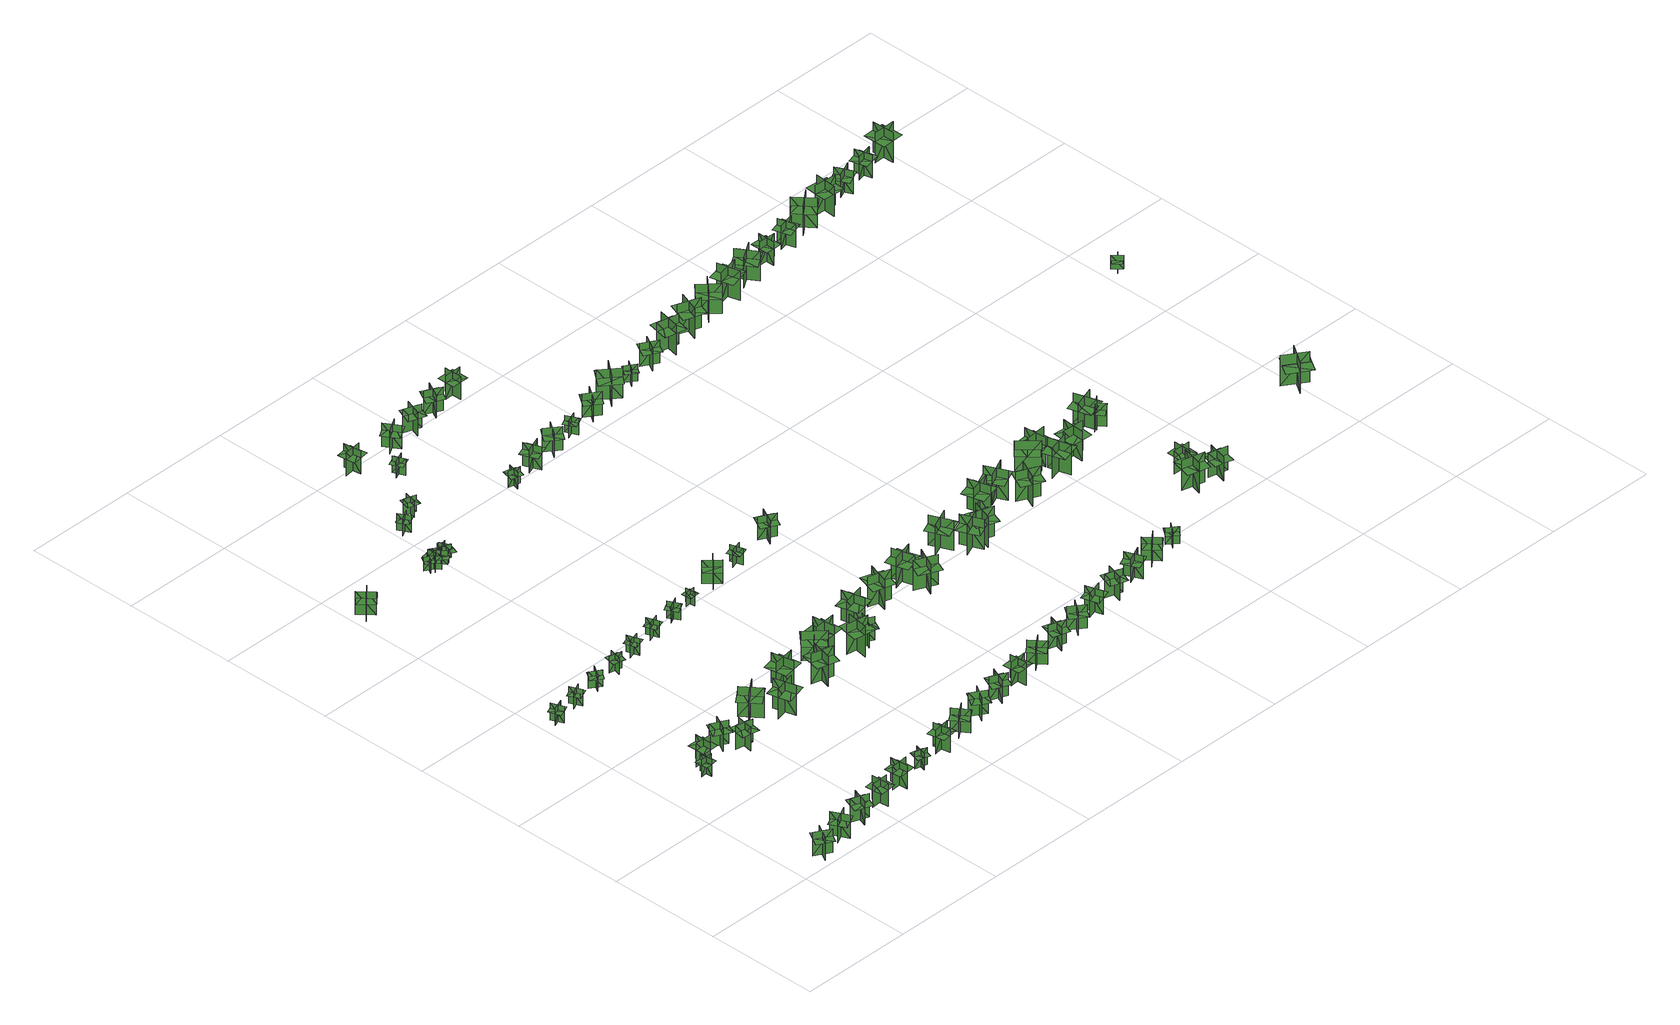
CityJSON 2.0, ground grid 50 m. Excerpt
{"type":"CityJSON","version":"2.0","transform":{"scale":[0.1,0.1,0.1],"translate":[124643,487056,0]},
"CityObjects":{
"tree1":{"type":"SolitaryVegetationObject","geometry":[{"type":"MultiSurface","lod":"1","boundaries":[[[0,1,2]],[[0,2,3]],[[4,5,6]],[[4,6,7]],[[8,9,10]],[[8,10,11]],[[8,11,12]],[[8,12,13]]]}]},
"tree2":{"type":"SolitaryVegetationObject","geometry":[{"type":"MultiSurface","lod":"1","boundaries":[[[14,15,16]],[[14,16,17]],[[18,19,20]],[[18,20,21]],[[22,23,24]],[[22,24,25]],[[22,25,26]],[[22,26,27]]]}]},
"tree3":{"type":"SolitaryVegetationObject","geometry":[{"type":"MultiSurface","lod":"1","boundaries":[[[28,29,30]],[[28,30,31]],[[32,33,34]],[[32,34,35]],[[36,37,38]],[[36,38,39]],[[36,39,40]],[[36,40,41]]]}]},
"tree4":{"type":"SolitaryVegetationObject","geometry":[{"type":"MultiSurface","lod":"1","boundaries":[[[42,43,44]],[[42,44,45]],[[46,47,48]],[[46,48,49]],[[50,51,52]],[[50,52,53]],[[50,53,54]],[[50,54,55]]]}]},
"tree5":{"type":"SolitaryVegetationObject","geometry":[{"type":"MultiSurface","lod":"1","boundaries":[[[56,57,58]],[[56,58,59]],[[60,61,62]],[[60,62,63]],[[64,65,66]],[[64,66,67]],[[64,67,68]],[[64,68,69]]]}]},
"tree6":{"type":"SolitaryVegetationObject","geometry":[{"type":"MultiSurface","lod":"1","boundaries":[[[70,71,72]],[[70,72,73]],[[74,75,76]],[[74,76,77]],[[78,79,80]],[[78,80,81]],[[78,81,82]],[[78,82,83]]]}]},
"tree7":{"type":"SolitaryVegetationObject","geometry":[{"type":"MultiSurface","lod":"1","boundaries":[[[84,85,86]],[[84,86,87]],[[88,89,90]],[[88,90,91]],[[92,93,94]],[[92,94,95]],[[92,95,96]],[[92,96,97]]]}]},
"tree8":{"type":"SolitaryVegetationObject","geometry":[{"type":"MultiSurface","lod":"1","boundaries":[[[98,99,100]],[[98,100,101]],[[102,103,104]],[[102,104,105]],[[106,107,108]],[[106,108,109]],[[106,109,110]],[[106,110,111]]]}]},
"tree9":{"type":"SolitaryVegetationObject","geometry":[{"type":"MultiSurface","lod":"1","boundaries":[[[112,113,114]],[[112,114,115]],[[116,117,118]],[[116,118,119]],[[120,121,122]],[[120,122,123]],[[120,123,124]],[[120,124,125]]]}]},
"tree10":{"type":"SolitaryVegetationObject","geometry":[{"type":"MultiSurface","lod":"1","boundaries":[[[126,127,128]],[[126,128,129]],[[130,131,132]],[[130,132,133]],[[134,135,136]],[[134,136,137]],[[134,137,138]],[[134,138,139]]]}]},
"tree11":{"type":"SolitaryVegetationObject","geometry":[{"type":"MultiSurface","lod":"1","boundaries":[[[140,141,142]],[[140,142,143]],[[144,145,146]],[[144,146,147]],[[148,149,150]],[[148,150,151]],[[148,151,152]],[[148,152,153]]]}]},
"tree12":{"type":"SolitaryVegetationObject","geometry":[{"type":"MultiSurface","lod":"1","boundaries":[[[154,155,156]],[[154,156,157]],[[158,159,160]],[[158,160,161]],[[162,163,164]],[[162,164,165]],[[162,165,166]],[[162,166,167]]]}]},
"tree13":{"type":"SolitaryVegetationObject","geometry":[{"type":"MultiSurface","lod":"1","boundaries":[[[168,169,170]],[[168,170,171]],[[172,173,174]],[[172,174,175]],[[176,177,178]],[[176,178,179]],[[176,179,180]],[[176,180,181]]]}]},
"tree14":{"type":"SolitaryVegetationObject","geometry":[{"type":"MultiSurface","lod":"1","boundaries":[[[182,183,184]],[[182,184,185]],[[186,187,188]],[[186,188,189]],[[190,191,192]],[[190,192,193]],[[190,193,194]],[[190,194,195]]]}]},
"tree15":{"type":"SolitaryVegetationObject","geometry":[{"type":"MultiSurface","lod":"1","boundaries":[[[196,197,198]],[[196,198,199]],[[200,201,202]],[[200,202,203]],[[204,205,206]],[[204,206,207]],[[204,207,208]],[[204,208,209]]]}]},
"tree16":{"type":"SolitaryVegetationObject","geometry":[{"type":"MultiSurface","lod":"1","boundaries":[[[210,211,212]],[[210,212,213]],[[214,215,216]],[[214,216,217]],[[218,219,220]],[[218,220,221]],[[218,221,222]],[[218,222,223]]]}]},
"tree17":{"type":"SolitaryVegetationObject","geometry":[{"type":"MultiSurface","lod":"1","boundaries":[[[224,225,226]],[[224,226,227]],[[228,229,230]],[[228,230,231]],[[232,233,234]],[[232,234,235]],[[232,235,236]],[[232,236,237]]]}]},
"tree18":{"type":"SolitaryVegetationObject","geometry":[{"type":"MultiSurface","lod":"1","boundaries":[[[238,239,240]],[[238,240,241]],[[242,243,244]],[[242,244,245]],[[246,247,248]],[[246,248,249]],[[246,249,250]],[[246,250,251]]]}]},
"tree19":{"type":"SolitaryVegetationObject","geometry":[{"type":"MultiSurface","lod":"1","boundaries":[[[252,253,254]],[[252,254,255]],[[256,257,258]],[[256,258,259]],[[260,261,262]],[[260,262,263]],[[260,263,264]],[[260,264,265]]]}]},
"tree20":{"type":"SolitaryVegetationObject","geometry":[{"type":"MultiSurface","lod":"1","boundaries":[[[266,267,268]],[[266,268,269]],[[270,271,272]],[[270,272,273]],[[274,275,276]],[[274,276,277]],[[274,277,278]],[[274,278,279]]]}]},
"tree21":{"type":"SolitaryVegetationObject","geometry":[{"type":"MultiSurface","lod":"1","boundaries":[[[280,281,282]],[[280,282,283]],[[284,285,286]],[[284,286,287]],[[288,289,290]],[[288,290,291]],[[288,291,292]],[[288,292,293]]]}]},
"tree22":{"type":"SolitaryVegetationObject","geometry":[{"type":"MultiSurface","lod":"1","boundaries":[[[294,295,296]],[[294,296,297]],[[298,299,300]],[[298,300,301]],[[302,303,304]],[[302,304,305]],[[302,305,306]],[[302,306,307]]]}]},
"tree23":{"type":"SolitaryVegetationObject","geometry":[{"type":"MultiSurface","lod":"1","boundaries":[[[308,309,310]],[[308,310,311]],[[312,313,314]],[[312,314,315]],[[316,317,318]],[[316,318,319]],[[316,319,320]],[[316,320,321]]]}]},
"tree24":{"type":"SolitaryVegetationObject","geometry":[{"type":"MultiSurface","lod":"1","boundaries":[[[322,323,324]],[[322,324,325]],[[326,327,328]],[[326,328,329]],[[330,331,332]],[[330,332,333]],[[330,333,334]],[[330,334,335]]]}]},
"tree25":{"type":"SolitaryVegetationObject","geometry":[{"type":"MultiSurface","lod":"1","boundaries":[[[336,337,338]],[[336,338,339]],[[340,341,342]],[[340,342,343]],[[344,345,346]],[[344,346,347]],[[344,347,348]],[[344,348,349]]]}]},
"tree26":{"type":"SolitaryVegetationObject","geometry":[{"type":"MultiSurface","lod":"1","boundaries":[[[350,351,352]],[[350,352,353]],[[354,355,356]],[[354,356,357]],[[358,359,360]],[[358,360,361]],[[358,361,362]],[[358,362,363]]]}]},
"tree27":{"type":"SolitaryVegetationObject","geometry":[{"type":"MultiSurface","lod":"1","boundaries":[[[364,365,366]],[[364,366,367]],[[368,369,370]],[[368,370,371]],[[372,373,374]],[[372,374,375]],[[372,375,376]],[[372,376,377]]]}]},
"tree28":{"type":"SolitaryVegetationObject","geometry":[{"type":"MultiSurface","lod":"1","boundaries":[[[378,379,380]],[[378,380,381]],[[382,383,384]],[[382,384,385]],[[386,387,388]],[[386,388,389]],[[386,389,390]],[[386,390,391]]]}]},
"tree29":{"type":"SolitaryVegetationObject","geometry":[{"type":"MultiSurface","lod":"1","boundaries":[[[392,393,394]],[[392,394,395]],[[396,397,398]],[[396,398,399]],[[400,401,402]],[[400,402,403]],[[400,403,404]],[[400,404,405]]]}]},
"tree30":{"type":"SolitaryVegetationObject","geometry":[{"type":"MultiSurface","lod":"1","boundaries":[[[406,407,408]],[[406,408,409]],[[410,411,412]],[[410,412,413]],[[414,415,416]],[[414,416,417]],[[414,417,418]],[[414,418,419]]]}]},
"tree31":{"type":"SolitaryVegetationObject","geometry":[{"type":"MultiSurface","lod":"1","boundaries":[[[420,421,422]],[[420,422,423]],[[424,425,426]],[[424,426,427]],[[428,429,430]],[[428,430,431]],[[428,431,432]],[[428,432,433]]]}]},
"tree32":{"type":"SolitaryVegetationObject","geometry":[{"type":"MultiSurface","lod":"1","boundaries":[[[434,435,436]],[[434,436,437]],[[438,439,440]],[[438,440,441]],[[442,443,444]],[[442,444,445]],[[442,445,446]],[[442,446,447]]]}]},
"tree33":{"type":"SolitaryVegetationObject","geometry":[{"type":"MultiSurface","lod":"1","boundaries":[[[448,449,450]],[[448,450,451]],[[452,453,454]],[[452,454,455]],[[456,457,458]],[[456,458,459]],[[456,459,460]],[[456,460,461]]]}]},
"tree34":{"type":"SolitaryVegetationObject","geometry":[{"type":"MultiSurface","lod":"1","boundaries":[[[462,463,464]],[[462,464,465]],[[466,467,468]],[[466,468,469]],[[470,471,472]],[[470,472,473]],[[470,473,474]],[[470,474,475]]]}]},
"tree35":{"type":"SolitaryVegetationObject","geometry":[{"type":"MultiSurface","lod":"1","boundaries":[[[476,477,478]],[[476,478,479]],[[480,481,482]],[[480,482,483]],[[484,485,486]],[[484,486,487]],[[484,487,488]],[[484,488,489]]]}]},
"tree36":{"type":"SolitaryVegetationObject","geometry":[{"type":"MultiSurface","lod":"1","boundaries":[[[490,491,492]],[[490,492,493]],[[494,495,496]],[[494,496,497]],[[498,499,500]],[[498,500,501]],[[498,501,502]],[[498,502,503]]]}]},
"tree37":{"type":"SolitaryVegetationObject","geometry":[{"type":"MultiSurface","lod":"1","boundaries":[[[504,505,506]],[[504,506,507]],[[508,509,510]],[[508,510,511]],[[512,513,514]],[[512,514,515]],[[512,515,516]],[[512,516,517]]]}]},
"tree38":{"type":"SolitaryVegetationObject","geometry":[{"type":"MultiSurface","lod":"1","boundaries":[[[518,519,520]],[[518,520,521]],[[522,523,524]],[[522,524,525]],[[526,527,528]],[[526,528,529]],[[526,529,530]],[[526,530,531]]]}]},
"tree39":{"type":"SolitaryVegetationObject","geometry":[{"type":"MultiSurface","lod":"1","boundaries":[[[532,533,534]],[[532,534,535]],[[536,537,538]],[[536,538,539]],[[540,541,542]],[[540,542,543]],[[540,543,544]],[[540,544,545]]]}]},
"tree40":{"type":"SolitaryVegetationObject","geometry":[{"type":"MultiSurface","lod":"1","boundaries":[[[546,547,548]],[[546,548,549]],[[550,551,552]],[[550,552,553]],[[554,555,556]],[[554,556,557]],[[554,557,558]],[[554,558,559]]]}]},
"tree41":{"type":"SolitaryVegetationObject","geometry":[{"type":"MultiSurface","lod":"1","boundaries":[[[560,561,562]],[[560,562,563]],[[564,565,566]],[[564,566,567]],[[568,569,570]],[[568,570,571]],[[568,571,572]],[[568,572,573]]]}]},
"tree42":{"type":"SolitaryVegetationObject","geometry":[{"type":"MultiSurface","lod":"1","boundaries":[[[574,575,576]],[[574,576,577]],[[578,579,580]],[[578,580,581]],[[582,583,584]],[[582,584,585]],[[582,585,586]],[[582,586,587]]]}]},
"tree43":{"type":"SolitaryVegetationObject","geometry":[{"type":"MultiSurface","lod":"1","boundaries":[[[588,589,590]],[[588,590,591]],[[592,593,594]],[[592,594,595]],[[596,597,598]],[[596,598,599]],[[596,599,600]],[[596,600,601]]]}]},
"tree44":{"type":"SolitaryVegetationObject","geometry":[{"type":"MultiSurface","lod":"1","boundaries":[[[602,603,604]],[[602,604,605]],[[606,607,608]],[[606,608,609]],[[610,611,612]],[[610,612,613]],[[610,613,614]],[[610,614,615]]]}]},
"tree45":{"type":"SolitaryVegetationObject","geometry":[{"type":"MultiSurface","lod":"1","boundaries":[[[616,617,618]],[[616,618,619]],[[620,621,622]],[[620,622,623]],[[624,625,626]],[[624,626,627]],[[624,627,628]],[[624,628,629]]]}]},
"tree46":{"type":"SolitaryVegetationObject","geometry":[{"type":"MultiSurface","lod":"1","boundaries":[[[630,631,632]],[[630,632,633]],[[634,635,636]],[[634,636,637]],[[638,639,640]],[[638,640,641]],[[638,641,642]],[[638,642,643]]]}]},
"tree47":{"type":"SolitaryVegetationObject","geometry":[{"type":"MultiSurface","lod":"1","boundaries":[[[644,645,646]],[[644,646,647]],[[648,649,650]],[[648,650,651]],[[652,653,654]],[[652,654,655]],[[652,655,656]],[[652,656,657]]]}]},
"tree48":{"type":"SolitaryVegetationObject","geometry":[{"type":"MultiSurface","lod":"1","boundaries":[[[658,659,660]],[[658,660,661]],[[662,663,664]],[[662,664,665]],[[666,667,668]],[[666,668,669]],[[666,669,670]],[[666,670,671]]]}]},
"tree49":{"type":"SolitaryVegetationObject","geometry":[{"type":"MultiSurface","lod":"1","boundaries":[[[672,673,674]],[[672,674,675]],[[676,677,678]],[[676,678,679]],[[680,681,682]],[[680,682,683]],[[680,683,684]],[[680,684,685]]]}]},
"tree50":{"type":"SolitaryVegetationObject","geometry":[{"type":"MultiSurface","lod":"1","boundaries":[[[686,687,688]],[[686,688,689]],[[690,691,692]],[[690,692,693]],[[694,695,696]],[[694,696,697]],[[694,697,698]],[[694,698,699]]]}]},
"tree51":{"type":"SolitaryVegetationObject","geometry":[{"type":"MultiSurface","lod":"1","boundaries":[[[700,701,702]],[[700,702,703]],[[704,705,706]],[[704,706,707]],[[708,709,710]],[[708,710,711]],[[708,711,712]],[[708,712,713]]]}]},
"tree52":{"type":"SolitaryVegetationObject","geometry":[{"type":"MultiSurface","lod":"1","boundaries":[[[714,715,716]],[[714,716,717]],[[718,719,720]],[[718,720,721]],[[722,723,724]],[[722,724,725]],[[722,725,726]],[[722,726,727]]]}]},
"tree53":{"type":"SolitaryVegetationObject","geometry":[{"type":"MultiSurface","lod":"1","boundaries":[[[728,729,730]],[[728,730,731]],[[732,733,734]],[[732,734,735]],[[736,737,738]],[[736,738,739]],[[736,739,740]],[[736,740,741]]]}]},
"tree54":{"type":"SolitaryVegetationObject","geometry":[{"type":"MultiSurface","lod":"1","boundaries":[[[742,743,744]],[[742,744,745]],[[746,747,748]],[[746,748,749]],[[750,751,752]],[[750,752,753]],[[750,753,754]],[[750,754,755]]]}]},
"tree55":{"type":"SolitaryVegetationObject","geometry":[{"type":"MultiSurface","lod":"1","boundaries":[[[756,757,758]],[[756,758,759]],[[760,761,762]],[[760,762,763]],[[764,765,766]],[[764,766,767]],[[764,767,768]],[[764,768,769]]]}]},
"tree56":{"type":"SolitaryVegetationObject","geometry":[{"type":"MultiSurface","lod":"1","boundaries":[[[770,771,772]],[[770,772,773]],[[774,775,776]],[[774,776,777]],[[778,779,780]],[[778,780,781]],[[778,781,782]],[[778,782,783]]]}]},
"tree57":{"type":"SolitaryVegetationObject","geometry":[{"type":"MultiSurface","lod":"1","boundaries":[[[784,785,786]],[[784,786,787]],[[788,789,790]],[[788,790,791]],[[792,793,794]],[[792,794,795]],[[792,795,796]],[[792,796,797]]]}]},
"tree58":{"type":"SolitaryVegetationObject","geometry":[{"type":"MultiSurface","lod":"1","boundaries":[[[798,799,800]],[[798,800,801]],[[802,803,804]],[[802,804,805]],[[806,807,808]],[[806,808,809]],[[806,809,810]],[[806,810,811]]]}]},
"tree59":{"type":"SolitaryVegetationObject","geometry":[{"type":"MultiSurface","lod":"1","boundaries":[[[812,813,814]],[[812,814,815]],[[816,817,818]],[[816,818,819]],[[820,821,822]],[[820,822,823]],[[820,823,824]],[[820,824,825]]]}]},
"tree60":{"type":"SolitaryVegetationObject","geometry":[{"type":"MultiSurface","lod":"1","boundaries":[[[826,827,828]],[[826,828,829]],[[830,831,832]],[[830,832,833]],[[834,835,836]],[[834,836,837]],[[834,837,838]],[[834,838,839]]]}]},
"tree61":{"type":"SolitaryVegetationObject","geometry":[{"type":"MultiSurface","lod":"1","boundaries":[[[840,841,842]],[[840,842,843]],[[844,845,846]],[[844,846,847]],[[848,849,850]],[[848,850,851]],[[848,851,852]],[[848,852,853]]]}]},
"tree62":{"type":"SolitaryVegetationObject","geometry":[{"type":"MultiSurface","lod":"1","boundaries":[[[854,855,856]],[[854,856,857]],[[858,859,860]],[[858,860,861]],[[862,863,864]],[[862,864,865]],[[862,865,866]],[[862,866,867]]]}]},
"tree63":{"type":"SolitaryVegetationObject","geometry":[{"type":"MultiSurface","lod":"1","boundaries":[[[868,869,870]],[[868,870,871]],[[872,873,874]],[[872,874,875]],[[876,877,878]],[[876,878,879]],[[876,879,880]],[[876,880,881]]]}]},
"tree64":{"type":"SolitaryVegetationObject","geometry":[{"type":"MultiSurface","lod":"1","boundaries":[[[882,883,884]],[[882,884,885]],[[886,887,888]],[[886,888,889]],[[890,891,892]],[[890,892,893]],[[890,893,894]],[[890,894,895]]]}]},
"tree65":{"type":"SolitaryVegetationObject","geometry":[{"type":"MultiSurface","lod":"1","boundaries":[[[896,897,898]],[[896,898,899]],[[900,901,902]],[[900,902,903]],[[904,905,906]],[[904,906,907]],[[904,907,908]],[[904,908,909]]]}]},
"tree66":{"type":"SolitaryVegetationObject","geometry":[{"type":"MultiSurface","lod":"1","boundaries":[[[910,911,912]],[[910,912,913]],[[914,915,916]],[[914,916,917]],[[918,919,920]],[[918,920,921]],[[918,921,922]],[[918,922,923]]]}]},
"tree67":{"type":"SolitaryVegetationObject","geometry":[{"type":"MultiSurface","lod":"1","boundaries":[[[924,925,926]],[[924,926,927]],[[928,929,930]],[[928,930,931]],[[932,933,934]],[[932,934,935]],[[932,935,936]],[[932,936,937]]]}]},
"tree68":{"type":"SolitaryVegetationObject","geometry":[{"type":"MultiSurface","lod":"1","boundaries":[[[938,939,940]],[[938,940,941]],[[942,943,944]],[[942,944,945]],[[946,947,948]],[[946,948,949]],[[946,949,950]],[[946,950,951]]]}]},
"tree69":{"type":"SolitaryVegetationObject","geometry":[{"type":"MultiSurface","lod":"1","boundaries":[[[952,953,954]],[[952,954,955]],[[956,957,958]],[[956,958,959]],[[960,961,962]],[[960,962,963]],[[960,963,964]],[[960,964,965]]]}]},
"tree70":{"type":"SolitaryVegetationObject","geometry":[{"type":"MultiSurface","lod":"1","boundaries":[[[966,967,968]],[[966,968,969]],[[970,971,972]],[[970,972,973]],[[974,975,976]],[[974,976,977]],[[974,977,978]],[[974,978,979]]]}]},
"tree71":{"type":"SolitaryVegetationObject","geometry":[{"type":"MultiSurface","lod":"1","boundaries":[[[980,981,982]],[[980,982,983]],[[984,985,986]],[[984,986,987]],[[988,989,990]],[[988,990,991]],[[988,991,992]],[[988,992,993]]]}]},
"tree72":{"type":"SolitaryVegetationObject","geometry":[{"type":"MultiSurface","lod":"1","boundaries":[[[994,995,996]],[[994,996,997]],[[998,999,1000]],[[998,1000,1001]],[[1002,1003,1004]],[[1002,1004,1005]],[[1002,1005,1006]],[[1002,1006,1007]]]}]},
"tree73":{"type":"SolitaryVegetationObject","geometry":[{"type":"MultiSurface","lod":"1","boundaries":[[[1008,1009,1010]],[[1008,1010,1011]],[[1012,1013,1014]],[[1012,1014,1015]],[[1016,1017,1018]],[[1016,1018,1019]],[[1016,1019,1020]],[[1016,1020,1021]]]}]},
"tree74":{"type":"SolitaryVegetationObject","geometry":[{"type":"MultiSurface","lod":"1","boundaries":[[[1022,1023,1024]],[[1022,1024,1025]],[[1026,1027,1028]],[[1026,1028,1029]],[[1030,1031,1032]],[[1030,1032,1033]],[[1030,1033,1034]],[[1030,1034,1035]]]}]},
"tree75":{"type":"SolitaryVegetationObject","geometry":[{"type":"MultiSurface","lod":"1","boundaries":[[[1036,1037,1038]],[[1036,1038,1039]],[[1040,1041,1042]],[[1040,1042,1043]],[[1044,1045,1046]],[[1044,1046,1047]],[[1044,1047,1048]],[[1044,1048,1049]]]}]},
"tree76":{"type":"SolitaryVegetationObject","geometry":[{"type":"MultiSurface","lod":"1","boundaries":[[[1050,1051,1052]],[[1050,1052,1053]],[[1054,1055,1056]],[[1054,1056,1057]],[[1058,1059,1060]],[[1058,1060,1061]],[[1058,1061,1062]],[[1058,1062,1063]]]}]},
"tree77":{"type":"SolitaryVegetationObject","geometry":[{"type":"MultiSurface","lod":"1","boundaries":[[[1064,1065,1066]],[[1064,1066,1067]],[[1068,1069,1070]],[[1068,1070,1071]],[[1072,1073,1074]],[[1072,1074,1075]],[[1072,1075,1076]],[[1072,1076,1077]]]}]},
"tree78":{"type":"SolitaryVegetationObject","geometry":[{"type":"MultiSurface","lod":"1","boundaries":[[[1078,1079,1080]],[[1078,1080,1081]],[[1082,1083,1084]],[[1082,1084,1085]],[[1086,1087,1088]],[[1086,1088,1089]],[[1086,1089,1090]],[[1086,1090,1091]]]}]},
"tree79":{"type":"SolitaryVegetationObject","geometry":[{"type":"MultiSurface","lod":"1","boundaries":[[[1092,1093,1094]],[[1092,1094,1095]],[[1096,1097,1098]],[[1096,1098,1099]],[[1100,1101,1102]],[[1100,1102,1103]],[[1100,1103,1104]],[[1100,1104,1105]]]}]},
"tree80":{"type":"SolitaryVegetationObject","geometry":[{"type":"MultiSurface","lod":"1","boundaries":[[[1106,1107,1108]],[[1106,1108,1109]],[[1110,1111,1112]],[[1110,1112,1113]],[[1114,1115,1116]],[[1114,1116,1117]],[[1114,1117,1118]],[[1114,1118,1119]]]}]},
"tree81":{"type":"SolitaryVegetationObject","geometry":[{"type":"MultiSurface","lod":"1","boundaries":[[[1120,1121,1122]],[[1120,1122,1123]],[[1124,1125,1126]],[[1124,1126,1127]],[[1128,1129,1130]],[[1128,1130,1131]],[[1128,1131,1132]],[[1128,1132,1133]]]}]},
"tree82":{"type":"SolitaryVegetationObject","geometry":[{"type":"MultiSurface","lod":"1","boundaries":[[[1134,1135,1136]],[[1134,1136,1137]],[[1138,1139,1140]],[[1138,1140,1141]],[[1142,1143,1144]],[[1142,1144,1145]],[[1142,1145,1146]],[[1142,1146,1147]]]}]},
"tree83":{"type":"SolitaryVegetationObject","geometry":[{"type":"MultiSurface","lod":"1","boundaries":[[[1148,1149,1150]],[[1148,1150,1151]],[[1152,1153,1154]],[[1152,1154,1155]],[[1156,1157,1158]],[[1156,1158,1159]],[[1156,1159,1160]],[[1156,1160,1161]]]}]},
"tree84":{"type":"SolitaryVegetationObject","geometry":[{"type":"MultiSurface","lod":"1","boundaries":[[[1162,1163,1164]],[[1162,1164,1165]],[[1166,1167,1168]],[[1166,1168,1169]],[[1170,1171,1172]],[[1170,1172,1173]],[[1170,1173,1174]],[[1170,1174,1175]]]}]},
"tree85":{"type":"SolitaryVegetationObject","geometry":[{"type":"MultiSurface","lod":"1","boundaries":[[[1176,1177,1178]],[[1176,1178,1179]],[[1180,1181,1182]],[[1180,1182,1183]],[[1184,1185,1186]],[[1184,1186,1187]],[[1184,1187,1188]],[[1184,1188,1189]]]}]},
"tree86":{"type":"SolitaryVegetationObject","geometry":[{"type":"MultiSurface","lod":"1","boundaries":[[[1190,1191,1192]],[[1190,1192,1193]],[[1194,1195,1196]],[[1194,1196,1197]],[[1198,1199,1200]],[[1198,1200,1201]],[[1198,1201,1202]],[[1198,1202,1203]]]}]},
"tree87":{"type":"SolitaryVegetationObject","geometry":[{"type":"MultiSurface","lod":"1","boundaries":[[[1204,1205,1206]],[[1204,1206,1207]],[[1208,1209,1210]],[[1208,1210,1211]],[[1212,1213,1214]],[[1212,1214,1215]],[[1212,1215,1216]],[[1212,1216,1217]]]}]},
"tree88":{"type":"SolitaryVegetationObject","geometry":[{"type":"MultiSurface","lod":"1","boundaries":[[[1218,1219,1220]],[[1218,1220,1221]],[[1222,1223,1224]],[[1222,1224,1225]],[[1226,1227,1228]],[[1226,1228,1229]],[[1226,1229,1230]],[[1226,1230,1231]]]}]},
"tree89":{"type":"SolitaryVegetationObject","geometry":[{"type":"MultiSurface","lod":"1","boundaries":[[[1232,1233,1234]],[[1232,1234,1235]],[[1236,1237,1238]],[[1236,1238,1239]],[[1240,1241,1242]],[[1240,1242,1243]],[[1240,1243,1244]],[[1240,1244,1245]]]}]},
"tree90":{"type":"SolitaryVegetationObject","geometry":[{"type":"MultiSurface","lod":"1","boundaries":[[[1246,1247,1248]],[[1246,1248,1249]],[[1250,1251,1252]],[[1250,1252,1253]],[[1254,1255,1256]],[[1254,1256,1257]],[[1254,1257,1258]],[[1254,1258,1259]]]}]},
"tree91":{"type":"SolitaryVegetationObject","geometry":[{"type":"MultiSurface","lod":"1","boundaries":[[[1260,1261,1262]],[[1260,1262,1263]],[[1264,1265,1266]],[[1264,1266,1267]],[[1268,1269,1270]],[[1268,1270,1271]],[[1268,1271,1272]],[[1268,1272,1273]]]}]},
"tree92":{"type":"SolitaryVegetationObject","geometry":[{"type":"MultiSurface","lod":"1","boundaries":[[[1274,1275,1276]],[[1274,1276,1277]],[[1278,1279,1280]],[[1278,1280,1281]],[[1282,1283,1284]],[[1282,1284,1285]],[[1282,1285,1286]],[[1282,1286,1287]]]}]},
"tree93":{"type":"SolitaryVegetationObject","geometry":[{"type":"MultiSurface","lod":"1","boundaries":[[[1288,1289,1290]],[[1288,1290,1291]],[[1292,1293,1294]],[[1292,1294,1295]],[[1296,1297,1298]],[[1296,1298,1299]],[[1296,1299,1300]],[[1296,1300,1301]]]}]},
"tree94":{"type":"SolitaryVegetationObject","geometry":[{"type":"MultiSurface","lod":"1","boundaries":[[[1302,1303,1304]],[[1302,1304,1305]],[[1306,1307,1308]],[[1306,1308,1309]],[[1310,1311,1312]],[[1310,1312,1313]],[[1310,1313,1314]],[[1310,1314,1315]]]}]},
"tree95":{"type":"SolitaryVegetationObject","geometry":[{"type":"MultiSurface","lod":"1","boundaries":[[[1316,1317,1318]],[[1316,1318,1319]],[[1320,1321,1322]],[[1320,1322,1323]],[[1324,1325,1326]],[[1324,1326,1327]],[[1324,1327,1328]],[[1324,1328,1329]]]}]},
"tree96":{"type":"SolitaryVegetationObject","geometry":[{"type":"MultiSurface","lod":"1","boundaries":[[[1330,1331,1332]],[[1330,1332,1333]],[[1334,1335,1336]],[[1334,1336,1337]],[[1338,1339,1340]],[[1338,1340,1341]],[[1338,1341,1342]],[[1338,1342,1343]]]}]},
"tree97":{"type":"SolitaryVegetationObject","geometry":[{"type":"MultiSurface","lod":"1","boundaries":[[[1344,1345,1346]],[[1344,1346,1347]],[[1348,1349,1350]],[[1348,1350,1351]],[[1352,1353,1354]],[[1352,1354,1355]],[[1352,1356,1357]],[[1352,1357,1353]]]}]},
"tree98":{"type":"SolitaryVegetationObject","geometry":[{"type":"MultiSurface","lod":"1","boundaries":[[[1358,1359,1360]],[[1358,1360,1361]],[[1362,1363,1364]],[[1362,1364,1365]],[[1366,1367,1368]],[[1366,1368,1369]],[[1366,1369,1370]],[[1366,1370,1371]]]}]},
"tree99":{"type":"SolitaryVegetationObject","geometry":[{"type":"MultiSurface","lod":"1","boundaries":[[[1372,1373,1374]],[[1372,1374,1375]],[[1376,1377,1378]],[[1376,1378,1379]],[[1380,1381,1382]],[[1380,1382,1383]],[[1380,1383,1384]],[[1380,1384,1385]]]}]}
},
"vertices":[
[171,94,13],[132,26,13],[132,26,121],[171,94,121],[121,80,13],[188,42,13],[188,42,121],[121,80,121],[121,80,91],[102,47,91],[169,8,91],[188,42,91],[207,76,91],[140,114,91],
[297,56,13],[262,126,13],[262,126,121],[297,56,121],[314,105,13],[245,70,13],[245,70,121],[314,105,121],[314,105,90],[296,140,90],[227,105,90],[245,70,90],[262,36,90],[331,71,90],
[190,718,17],[245,722,17],[245,722,94],[190,718,94],[218,694,17],[214,749,17],[214,749,94],[218,694,94],[218,694,72],[246,696,72],[241,751,72],[214,749,72],[186,747,72],[190,691,72],
[397,77,12],[423,150,12],[423,150,120],[397,77,120],[444,99,12],[371,125,12],[371,125,120],[444,99,120],[444,99,90],[457,136,90],[384,162,90],[371,125,90],[358,89,90],[431,63,90],
[47,1337,16],[98,1357,16],[98,1357,93],[47,1337,93],[80,1322,16],[60,1373,16],[60,1373,93],[80,1322,93],[80,1322,71],[106,1332,71],[85,1384,71],[60,1373,71],[34,1363,71],[55,1312,71],
[263,743,14],[264,820,14],[264,820,122],[263,743,122],[300,779,14],[223,779,14],[223,779,122],[300,779,122],[300,779,92],[300,817,92],[223,818,92],[223,779,92],[223,740,92],[300,740,92],
[573,135,12],[496,129,12],[496,129,120],[573,135,120],[534,169,12],[540,92,12],[540,92,120],[534,169,120],[534,169,90],[496,166,90],[501,89,90],[540,92,90],[579,95,90],[573,172,90],
[206,1346,16],[183,1396,16],[183,1396,93],[206,1346,93],[219,1381,16],[169,1357,16],[169,1357,93],[219,1381,93],[219,1381,71],[207,1406,71],[157,1382,71],[169,1357,71],[180,1332,71],[231,1355,71],
[414,793,15],[345,828,15],[345,828,123],[414,793,123],[399,842,15],[363,773,15],[363,773,123],[399,842,123],[399,842,92],[364,860,92],[329,791,92],[363,773,92],[398,756,92],[433,825,92],
[477,731,18],[401,745,18],[401,745,126],[477,731,126],[448,774,18],[434,698,18],[434,698,126],[448,774,126],[448,774,95],[410,781,95],[396,705,95],[434,698,95],[472,690,95],[486,766,95],
[670,119,12],[663,197,12],[663,197,120],[670,119,120],[703,159,12],[626,152,12],[626,152,120],[703,159,120],[703,159,90],[700,198,90],[623,190,90],[626,152,90],[630,113,90],[707,121,90],
[310,1370,16],[341,1417,16],[341,1417,93],[310,1370,93],[346,1378,16],[300,1408,16],[300,1408,93],[346,1378,93],[346,1378,71],[362,1401,71],[315,1431,71],[300,1408,71],[285,1385,71],[331,1355,71],
[87,2297,15],[35,2355,15],[35,2355,123],[87,2297,123],[90,2349,15],[33,2297,15],[33,2297,123],[90,2349,123],[90,2349,93],[64,2377,93],[7,2326,93],[33,2297,93],[59,2268,93],[116,2320,93],
[560,887,14],[621,808,14],[621,808,152],[560,887,152],[551,822,14],[630,882,14],[630,882,152],[551,822,152],[551,822,113],[581,782,113],[660,842,113],[630,882,113],[600,922,113],[521,861,113],
[779,185,13],[832,170,13],[832,170,90],[779,185,90],[797,153,13],[812,206,13],[812,206,90],[797,153,90],[797,153,69],[823,145,69],[838,199,69],[812,206,69],[785,214,69],[770,161,69],
[455,1439,16],[443,1385,16],[443,1385,93],[455,1439,93],[424,1419,16],[478,1407,16],[478,1407,93],[424,1419,93],[424,1419,71],[418,1392,71],[472,1380,71],[478,1407,71],[484,1434,71],[430,1446,71],
[714,734,14],[689,830,14],[689,830,152],[714,734,152],[748,791,14],[652,766,14],[652,766,152],[748,791,152],[748,791,114],[735,839,114],[639,814,114],[652,766,114],[664,717,114],[761,743,114],
[931,235,13],[944,159,13],[944,159,120],[931,235,120],[901,193,13],[977,207,13],[977,207,120],[901,193,120],[901,193,90],[908,155,90],[984,168,90],[977,207,90],[970,245,90],[894,231,90],
[582,1413,16],[565,1465,16],[565,1465,93],[582,1413,93],[599,1445,16],[547,1428,16],[547,1428,93],[599,1445,93],[599,1445,72],[591,1472,72],[538,1455,72],[547,1428,72],[555,1402,72],[608,1419,72],
[764,884,14],[862,901,14],[862,901,153],[764,884,153],[818,846,14],[801,944,14],[801,944,153],[818,846,153],[818,846,114],[867,854,114],[850,952,114],[801,944,114],[752,935,114],[769,837,114],
[1092,244,13],[1030,199,13],[1030,199,121],[1092,244,121],[1041,252,13],[1087,190,13],[1087,190,121],[1041,252,121],[1041,252,91],[1010,230,91],[1056,167,91],[1087,190,91],[1118,213,91],[1073,275,91],
[712,1436,17],[693,1488,17],[693,1488,94],[712,1436,94],[728,1469,17],[676,1450,17],[676,1450,94],[728,1469,94],[728,1469,72],[718,1495,72],[666,1476,72],[676,1450,72],[685,1424,72],[737,1443,72],
[415,2366,10],[453,2344,10],[453,2344,71],[415,2366,71],[422,2337,10],[444,2376,10],[444,2376,71],[422,2337,71],[422,2337,54],[441,2326,54],[463,2365,54],[444,2376,54],[425,2387,54],[403,2348,54],
[438,2357,10],[467,2324,10],[467,2324,71],[438,2357,71],[436,2328,10],[469,2357,10],[469,2357,71],[436,2328,71],[436,2328,54],[450,2311,54],[484,2341,54],[469,2357,54],[454,2374,54],[421,2345,54],
[438,2360,11],[438,2360,73],[491,2367,73],[491,2367,11],[460,2388,11],[460,2388,73],[468,2337,73],[468,2337,11],[459,2396,52],[433,2392,52],[442,2329,52],[468,2333,52],[495,2336,52],[486,2400,52],
[894,828,15],[990,804,15],[990,804,154],[894,828,154],[927,771,15],[952,868,15],[952,868,154],[927,771,154],[927,771,115],[975,759,115],[1000,855,115],[952,868,115],[903,880,115],[879,784,115],
[510,2364,11],[510,2364,73],[467,2332,73],[467,2332,11],[504,2328,11],[504,2328,73],[473,2370,73],[473,2370,11],[508,2322,52],[530,2337,52],[492,2389,52],[471,2374,52],[449,2358,52],[487,2306,52],
[512,2389,11],[512,2389,73],[484,2344,73],[484,2344,11],[520,2354,11],[520,2354,73],[476,2381,73],[476,2381,11],[526,2350,52],[541,2373,52],[486,2406,52],[472,2383,52],[458,2361,52],[512,2327,52],
[530,2382,11],[530,2382,73],[514,2331,73],[514,2331,11],[546,2349,11],[546,2349,73],[497,2365,73],[497,2365,11],[553,2347,52],[562,2372,52],[501,2392,52],[493,2367,52],[484,2341,52],[545,2321,52],
[548,2384,10],[509,2365,10],[509,2365,71],[548,2384,71],[521,2394,10],[540,2354,10],[540,2354,71],[521,2394,71],[521,2394,54],[501,2384,54],[520,2345,54],[540,2354,54],[560,2364,54],[541,2404,54],
[1220,227,13],[1154,268,13],[1154,268,121],[1220,227,121],[1209,277,13],[1167,212,13],[1167,212,121],[1209,277,121],[1209,277,91],[1176,298,91],[1135,232,91],[1167,212,91],[1200,191,91],[1241,257,91],
[820,1503,17],[846,1455,17],[846,1455,94],[820,1503,94],[809,1468,17],[858,1494,17],[858,1494,94],[809,1468,94],[809,1468,72],[823,1443,72],[871,1470,72],[858,1494,72],[844,1519,72],[796,1492,72],
[974,956,14],[1046,887,14],[1046,887,152],[974,956,152],[975,889,14],[1044,961,14],[1044,961,152],[975,889,152],[975,889,113],[1011,855,113],[1080,927,113],[1044,961,113],[1008,996,113],[939,924,113],
[547,2557,21],[519,2605,21],[519,2605,98],[547,2557,98],[557,2592,21],[509,2564,21],[509,2564,98],[557,2592,98],[557,2592,77],[543,2616,77],[495,2588,77],[509,2564,77],[523,2541,77],[571,2569,77],
[1029,931,14],[1128,941,14],[1128,941,153],[1029,931,153],[1080,889,14],[1070,988,14],[1070,988,153],[1080,889,153],[1080,889,114],[1129,894,114],[1119,993,114],[1070,988,114],[1020,983,114],[1030,884,114],
[1280,281,14],[1351,251,14],[1351,251,121],[1280,281,121],[1299,233,14],[1329,305,14],[1329,305,121],[1299,233,121],[1299,233,91],[1335,218,91],[1365,290,91],[1329,305,91],[1293,320,91],[1263,248,91],
[967,1503,17],[922,1500,17],[922,1500,79],[967,1503,79],[944,1523,17],[948,1479,17],[948,1479,79],[944,1523,79],[944,1523,62],[922,1521,62],[926,1477,62],[948,1479,62],[970,1480,62],[966,1524,62],
[654,2634,21],[600,2648,21],[600,2648,98],[654,2634,98],[635,2666,21],[621,2612,21],[621,2612,98],[635,2666,98],[635,2666,76],[608,2673,76],[594,2619,76],[621,2612,76],[648,2605,76],[662,2659,76],
[1175,901,14],[1158,803,14],[1158,803,153],[1175,901,153],[1121,863,14],[1219,847,14],[1219,847,153],[1121,863,153],[1121,863,114],[1112,814,114],[1211,797,114],[1219,847,114],[1227,896,114],[1129,912,114],
[1258,849,15],[1189,884,15],[1189,884,123],[1258,849,123],[1242,898,15],[1207,829,15],[1207,829,123],[1242,898,123],[1242,898,93],[1207,916,93],[1173,846,93],[1207,829,93],[1242,812,93],[1277,881,93],
[1436,323,14],[1442,245,14],[1442,245,122],[1436,323,122],[1402,283,14],[1479,290,14],[1479,290,122],[1402,283,122],[1402,283,91],[1405,245,91],[1483,251,91],[1479,290,91],[1476,329,91],[1399,322,91],
[1069,1502,17],[1124,1557,17],[1124,1557,125],[1069,1502,125],[1121,1502,17],[1066,1557,17],[1066,1557,125],[1121,1502,125],[1121,1502,95],[1148,1529,95],[1094,1584,95],[1066,1557,95],[1039,1529,95],[1093,1474,95],
[1288,930,14],[1264,1027,14],[1264,1027,153],[1288,930,153],[1323,987,14],[1226,963,14],[1226,963,153],[1323,987,153],[1323,987,114],[1311,1035,114],[1214,1011,114],[1226,963,114],[1238,915,114],[1335,939,114],
[681,2946,20],[671,3022,20],[671,3023,127],[681,2946,127],[713,2986,20],[636,2976,20],[636,2976,127],[713,2986,127],[713,2986,97],[708,3025,97],[631,3015,97],[636,2976,97],[641,2938,97],[718,2948,97],
[769,2868,20],[791,2818,20],[791,2818,97],[769,2868,97],[755,2834,20],[806,2856,20],[806,2856,97],[755,2834,97],[755,2834,75],[766,2809,75],[817,2831,75],[806,2856,75],[795,2882,75],[744,2860,75],
[1596,333,14],[1535,285,14],[1535,285,122],[1596,333,122],[1545,340,14],[1593,279,14],[1593,279,122],[1545,340,122],[1545,340,92],[1514,316,92],[1562,255,92],[1593,279,92],[1623,303,92],[1575,364,92],
[1271,1561,18],[1218,1544,18],[1218,1544,95],[1271,1561,95],[1239,1578,18],[1255,1525,18],[1255,1525,95],[1239,1578,95],[1239,1578,73],[1212,1570,73],[1229,1517,73],[1255,1525,73],[1281,1534,73],[1265,1586,73],
[1390,1013,15],[1486,984,15],[1486,984,153],[1390,1013,153],[1421,954,15],[1450,1050,15],[1450,1050,153],[1421,954,153],[1421,954,115],[1469,940,115],[1498,1035,115],[1450,1050,115],[1402,1064,115],[1374,969,115],
[902,2945,19],[862,3011,19],[862,3011,127],[902,2945,127],[914,2995,19],[848,2955,19],[848,2955,127],[914,2995,127],[914,2995,97],[894,3028,97],[828,2988,97],[848,2955,97],[868,2922,97],[934,2962,97],
[1005,2497,14],[1058,2484,14],[1058,2484,90],[1005,2497,90],[1024,2466,14],[1037,2520,14],[1037,2520,90],[1024,2466,90],[1024,2466,69],[1050,2459,69],[1063,2513,69],[1037,2520,69],[1010,2526,69],[997,2472,69],
[1665,346,14],[1739,323,14],[1739,323,122],[1665,346,122],[1689,300,14],[1712,374,14],[1712,374,122],[1689,300,122],[1689,300,92],[1726,288,92],[1749,362,92],[1712,374,92],[1675,385,92],[1652,311,92],
[1579,1072,18],[1606,976,18],[1606,976,156],[1579,1072,156],[1546,1014,18],[1642,1042,18],[1642,1042,156],[1546,1014,156],[1546,1014,118],[1560,967,118],[1655,994,118],[1642,1042,118],[1628,1089,118],[1533,1062,118],
[1609,896,16],[1651,987,16],[1651,987,154],[1609,896,154],[1672,919,16],[1581,961,16],[1581,961,154],[1672,919,154],[1672,919,116],[1693,964,116],[1602,1006,116],[1581,961,116],[1560,916,116],[1651,874,116],
[1125,2503,14],[1197,2531,14],[1197,2531,121],[1125,2503,121],[1172,2482,14],[1144,2554,14],[1144,2554,121],[1172,2482,121],[1172,2482,91],[1208,2496,91],[1180,2568,91],[1144,2554,91],[1108,2540,91],[1136,2468,91],
[1049,2985,20],[976,3011,20],[976,3011,128],[1049,2985,128],[1027,3032,20],[1002,2959,20],[1002,2959,128],[1027,3032,128],[1027,3032,98],[991,3045,98],[965,2972,98],[1002,2959,98],[1038,2946,98],[1064,3019,98],
[1408,1596,17],[1477,1561,17],[1477,1561,124],[1408,1596,124],[1423,1546,17],[1458,1616,17],[1458,1616,124],[1423,1546,124],[1423,1546,94],[1458,1529,94],[1493,1598,94],[1458,1616,94],[1424,1633,94],[1389,1564,94],
[1848,385,15],[1803,322,15],[1803,322,123],[1848,385,123],[1797,377,15],[1860,332,15],[1860,332,123],[1797,377,123],[1797,377,92],[1775,345,92],[1838,301,92],[1860,332,92],[1883,364,92],[1819,409,92],
[1305,2566,15],[1260,2503,15],[1260,2503,123],[1305,2566,123],[1254,2558,15],[1317,2513,15],[1317,2513,123],[1254,2558,123],[1254,2558,92],[1231,2527,92],[1294,2481,92],[1317,2513,92],[1340,2544,92],[1277,2589,92],
[1113,3035,21],[1182,3000,21],[1182,3000,129],[1113,3035,129],[1128,2986,21],[1163,3055,21],[1163,3055,129],[1128,2986,129],[1128,2986,99],[1163,2968,99],[1198,3038,99],[1163,3055,99],[1129,3072,99],[1094,3003,99],
[1963,347,15],[1940,420,15],[1940,420,123],[1963,347,123],[1987,393,15],[1914,369,15],[1914,369,123],[1987,393,123],[1987,393,93],[1975,429,93],[1902,406,93],[1914,369,93],[1925,332,93],[1999,356,93],
[1887,1093,16],[1796,1052,16],[1796,1052,154],[1887,1093,154],[1825,1117,16],[1866,1026,16],[1866,1026,154],[1825,1117,154],[1825,1117,115],[1780,1097,115],[1821,1006,115],[1866,1026,115],[1911,1046,115],[1871,1137,115],
[1435,2571,17],[1385,2547,17],[1385,2547,94],[1435,2571,94],[1400,2583,17],[1424,2534,17],[1424,2534,94],[1400,2583,94],[1400,2583,72],[1375,2571,72],[1399,2522,72],[1424,2534,72],[1449,2546,72],[1425,2596,72],
[1273,3077,22],[1274,2999,22],[1274,2999,130],[1273,3077,130],[1237,3040,22],[1314,3041,22],[1314,3041,130],[1237,3040,130],[1237,3040,100],[1237,3001,100],[1315,3002,100],[1314,3041,100],[1314,3079,100],[1237,3079,100],
[2115,392,15],[2041,415,15],[2041,415,123],[2115,392,123],[2091,438,15],[2068,364,15],[2068,364,123],[2091,438,123],[2091,438,93],[2054,449,93],[2031,376,93],[2068,364,93],[2105,352,93],[2128,426,93],
[1950,949,14],[1910,1040,14],[1910,1040,153],[1950,949,153],[1975,1010,14],[1883,971,14],[1883,971,153],[1975,1010,153],[1975,1010,114],[1955,1056,114],[1863,1017,114],[1883,971,114],[1903,925,114],[1994,965,114],
[2002,1041,15],[1970,947,15],[1970,947,154],[2002,1041,154],[1942,1012,15],[2037,980,15],[2037,980,154],[1942,1012,154],[1942,1012,115],[1926,965,115],[2021,933,115],[2037,980,115],[2053,1028,115],[1958,1059,115],
[1512,2601,16],[1576,2558,16],[1576,2558,124],[1512,2601,124],[1521,2551,16],[1565,2614,16],[1565,2614,124],[1521,2551,124],[1521,2551,94],[1553,2529,94],[1597,2592,94],[1565,2614,94],[1533,2636,94],[1489,2573,94],
[2177,410,15],[2247,443,15],[2247,443,123],[2177,410,123],[2225,392,15],[2193,462,15],[2193,462,123],[2225,392,123],[2225,392,93],[2261,408,93],[2228,479,93],[2193,462,93],[2158,446,93],[2190,376,93],
[2059,1108,17],[2155,1135,17],[2155,1135,155],[2059,1108,155],[2117,1075,17],[2090,1171,17],[2090,1171,155],[2117,1075,155],[2117,1075,117],[2165,1088,117],[2137,1184,117],[2090,1171,117],[2042,1157,117],[2069,1061,117],
[1640,2571,15],[1702,2649,15],[1702,2649,154],[1640,2571,154],[1706,2578,15],[1628,2640,15],[1628,2640,154],[1706,2578,154],[1706,2578,115],[1737,2617,115],[1658,2679,115],[1628,2640,115],[1597,2600,115],[1675,2539,115],
[2357,421,15],[2306,480,15],[2306,480,123],[2357,421,123],[2361,473,15],[2302,422,15],[2302,422,123],[2361,473,123],[2361,473,93],[2335,502,93],[2277,451,93],[2302,422,93],[2327,393,93],[2386,443,93],
[2170,1117,17],[2260,1159,17],[2260,1159,156],[2170,1117,156],[2232,1094,17],[2190,1184,17],[2190,1184,156],[2232,1094,156],[2232,1094,117],[2277,1115,117],[2235,1205,117],[2190,1184,117],[2145,1163,117],[2187,1073,117],
[1811,2648,17],[1780,2602,17],[1780,2602,94],[1811,2648,94],[1774,2641,17],[1820,2610,17],[1820,2610,94],[1774,2641,94],[1774,2641,72],[1759,2618,72],[1805,2587,72],[1820,2610,72],[1836,2633,72],[1790,2664,72],
[2436,482,16],[2480,449,16],[2480,449,93],[2436,482,93],[2441,446,16],[2474,490,16],[2474,490,93],[2441,446,93],[2441,446,72],[2463,429,72],[2496,474,72],[2474,490,72],[2452,507,72],[2419,462,72],
[2311,1093,15],[2269,1003,15],[2269,1003,153],[2311,1093,153],[2248,1071,15],[2338,1029,15],[2338,1029,153],[2248,1071,153],[2248,1071,115],[2227,1026,115],[2317,984,115],[2338,1029,115],[2359,1074,115],[2269,1116,115],
[1941,2680,16],[1904,2612,16],[1904,2612,123],[1941,2680,123],[1891,2666,16],[1959,2629,16],[1959,2629,123],[1891,2666,123],[1891,2666,93],[1873,2632,93],[1941,2595,93],[1959,2629,93],[1978,2663,93],[1910,2700,93],
[2385,1207,15],[2454,1135,15],[2454,1135,154],[2385,1207,154],[2383,1140,15],[2455,1209,15],[2455,1209,154],[2383,1140,154],[2383,1140,115],[2417,1104,115],[2490,1173,115],[2455,1209,115],[2421,1245,115],[2349,1177,115],
[2543,1102,15],[2447,1074,15],[2447,1074,153],[2543,1102,153],[2485,1134,15],[2512,1039,15],[2512,1039,153],[2485,1134,153],[2485,1134,115],[2437,1120,115],[2465,1025,115],[2512,1039,115],[2560,1053,115],[2532,1148,115],
[2480,1140,16],[2471,1239,16],[2471,1239,154],[2480,1140,154],[2523,1191,16],[2424,1182,16],[2424,1182,154],[2523,1191,154],[2523,1191,115],[2518,1240,115],[2419,1231,115],[2424,1182,115],[2428,1132,115],[2527,1141,115],
[2096,2663,14],[1999,2683,14],[1999,2683,152],[2096,2663,152],[2060,2719,14],[2040,2621,14],[2040,2621,152],[2060,2719,152],[2060,2719,113],[2011,2729,113],[1991,2631,113],[2040,2621,113],[2089,2612,113],[2109,2709,113],
[2601,1068,16],[2607,1167,16],[2607,1167,154],[2601,1068,154],[2651,1112,16],[2551,1118,16],[2551,1118,154],[2651,1112,154],[2651,1112,115],[2654,1161,115],[2555,1167,115],[2551,1118,115],[2548,1068,115],[2648,1062,115],
[2726,673,16],[2822,648,16],[2822,648,154],[2726,673,154],[2759,615,16],[2784,712,16],[2784,712,154],[2759,615,154],[2759,615,116],[2807,603,116],[2833,699,116],[2784,712,116],[2736,724,116],[2711,628,116],
[2195,2736,14],[2162,2642,14],[2162,2642,152],[2195,2736,152],[2135,2707,14],[2229,2674,14],[2229,2674,152],[2135,2707,152],[2135,2707,113],[2118,2660,113],[2212,2627,113],[2229,2674,113],[2245,2721,113],[2151,2754,113],
[2850,757,22],[2773,758,22],[2773,758,130],[2850,757,130],[2815,794,22],[2814,717,22],[2814,717,130],[2815,794,130],[2815,794,100],[2776,794,100],[2775,717,100],[2814,717,100],[2852,716,100],[2853,794,100],
[2877,602,16],[2899,687,16],[2899,687,126],[2877,602,126],[2937,638,16],[2852,659,16],[2852,659,126],[2937,638,126],[2885,606,91],[2924,596,91],[2945,682,91],[2905,691,91],[2865,701,91],[2845,615,91],
[2339,2749,14],[2271,2676,14],[2271,2676,152],[2339,2749,152],[2273,2747,14],[2346,2679,14],[2346,2679,152],[2273,2747,152],[2273,2747,114],[2239,2711,114],[2311,2643,114],[2346,2679,114],[2380,2715,114],[2307,2783,114],
[2807,1225,19],[2712,1195,19],[2712,1195,157],[2807,1225,157],[2749,1256,19],[2778,1161,19],[2778,1161,157],[2749,1256,157],[2749,1256,118],[2701,1241,118],[2731,1146,118],[2778,1161,118],[2826,1176,118],[2796,1271,118],
[2765,1205,24],[2813,1144,24],[2813,1144,132],[2765,1205,132],[2758,1154,24],[2820,1201,24],[2820,1201,132],[2758,1154,132],[2758,1154,101],[2782,1123,101],[2843,1171,101],[2820,1201,101],[2796,1232,101],[2735,1185,101],
[2425,2782,14],[2450,2685,14],[2450,2685,152],[2425,2782,152],[2391,2725,14],[2488,2750,14],[2488,2750,152],[2391,2725,152],[2391,2725,114],[2404,2677,114],[2500,2702,114],[2488,2750,114],[2475,2798,114],[2379,2773,114],
[2601,2786,14],[2517,2732,14],[2517,2732,152],[2601,2786,152],[2536,2800,14],[2590,2716,14],[2590,2716,152],[2536,2800,152],[2536,2800,114],[2495,2773,114],[2548,2689,114],[2590,2716,114],[2632,2743,114],[2578,2827,114],
[2659,2784,15],[2736,2784,15],[2736,2784,123],[2659,2784,123],[2695,2747,15],[2695,2825,15],[2695,2825,123],[2695,2747,123],[2695,2747,92],[2734,2747,92],[2734,2825,92],[2695,2825,92],[2656,2825,92],[2657,2747,92],
[2812,2840,15],[2833,2765,15],[2833,2765,123],[2812,2840,123],[2787,2795,15],[2861,2816,15],[2861,2816,123],[2787,2795,123],[2787,2795,93],[2797,2758,93],[2872,2779,93],[2861,2816,93],[2851,2853,93],[2776,2832,93],
[3448,858,20],[3542,795,20],[3542,795,161],[3448,858,161],[3465,770,20],[3528,864,20],[3528,864,161],[3465,770,161],[3449,848,116],[3421,804,116],[3516,743,116],[3544,787,116],[3573,831,116],[3477,892,116],
[2977,2794,15],[2914,2871,15],[2914,2871,153],[2977,2794,153],[2984,2860,15],[2906,2797,15],[2906,2797,153],[2984,2860,153],[2984,2860,114],[2952,2898,114],[2875,2835,114],[2906,2797,114],[2938,2758,114],[3015,2821,114],
[3080,2895,15],[3072,2796,15],[3072,2796,154],[3080,2895,154],[3029,2852,15],[3128,2844,15],[3128,2844,154],[3029,2852,154],[3029,2852,115],[3025,2803,115],[3124,2795,115],[3128,2844,115],[3133,2894,115],[3033,2902,115],
[3173,2859,17],[3244,2891,17],[3244,2891,124],[3173,2859,124],[3222,2841,17],[3189,2911,17],[3189,2911,124],[3222,2841,124],[3222,2841,94],[3257,2857,94],[3224,2927,94],[3189,2911,94],[3154,2895,94],[3187,2824,94],
[3573,1785,23],[3539,1819,23],[3539,1819,85],[3573,1785,85],[3573,1815,23],[3573,1815,85],[3538,1781,85],[3538,1781,23],[3569,1785,61],[3540,1815,61],[3526,1802,61],[3555,1772,61],[3584,1800,61],[3554,1830,61],
[3300,2886,17],[3374,2906,17],[3374,2906,124],[3300,2886,124],[3344,2860,17],[3324,2934,17],[3324,2934,124],[3344,2860,124],[3344,2860,94],[3382,2870,94],[3361,2945,94],[3324,2934,94],[3286,2924,94],[3307,2850,94],
[3420,2918,16],[3520,2921,16],[3520,2921,154],[3420,2918,154],[3468,2872,16],[3465,2972,16],[3465,2972,154],[3468,2872,154],[3468,2872,116],[3518,2874,116],[3515,2973,116],[3465,2972,116],[3416,2971,116],[3418,2871,116]
]}
